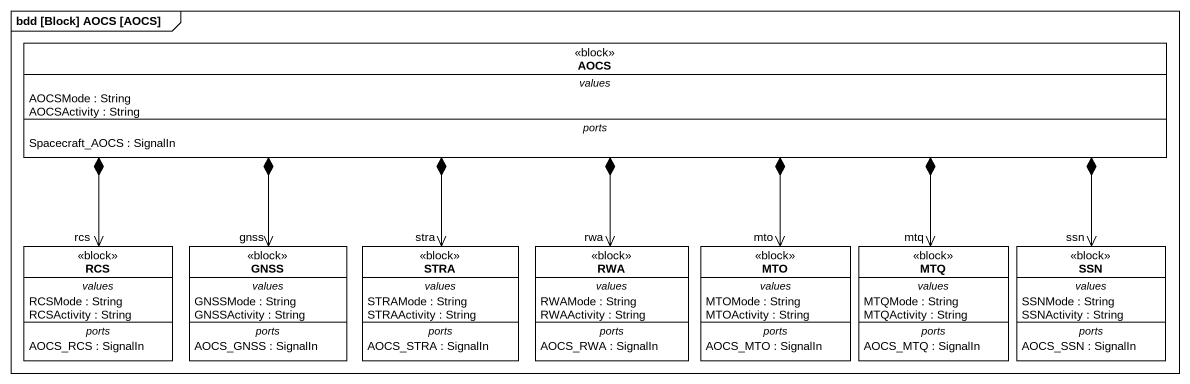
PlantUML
@startuml
mainframe bdd [Block] AOCS [AOCS]
hide circle
hide empty members
class AOCS <<block>> {
  -- values --
  AOCSMode : String
  AOCSActivity : String
  -- ports --
  Spacecraft_AOCS : SignalIn
}
class RCS <<block>> {
  -- values --
  RCSMode : String
  RCSActivity : String
  -- ports --
  AOCS_RCS : SignalIn
}
class GNSS <<block>> {
  -- values --
  GNSSMode : String
  GNSSActivity : String
  -- ports --
  AOCS_GNSS : SignalIn
}
class STRA <<block>> {
  -- values --
  STRAMode : String
  STRAActivity : String
  -- ports --
  AOCS_STRA : SignalIn
}
class RWA <<block>> {
  -- values --
  RWAMode : String
  RWAActivity : String
  -- ports --
  AOCS_RWA : SignalIn
}
class MTO <<block>> {
  -- values --
  MTOMode : String
  MTOActivity : String
  -- ports --
  AOCS_MTO : SignalIn
}
class MTQ <<block>> {
  -- values --
  MTQMode : String
  MTQActivity : String
  -- ports --
  AOCS_MTQ : SignalIn
}
class SSN <<block>> {
  -- values --
  SSNMode : String
  SSNActivity : String
  -- ports --
  AOCS_SSN : SignalIn
}
AOCS *-left-> "rcs" RCS
AOCS *--> "gnss" GNSS
AOCS *--> "stra" STRA
AOCS *--> "rwa" RWA
AOCS *--> "mto" MTO
AOCS *--> "mtq" MTQ
AOCS *-right-> "ssn" SSN
@enduml
